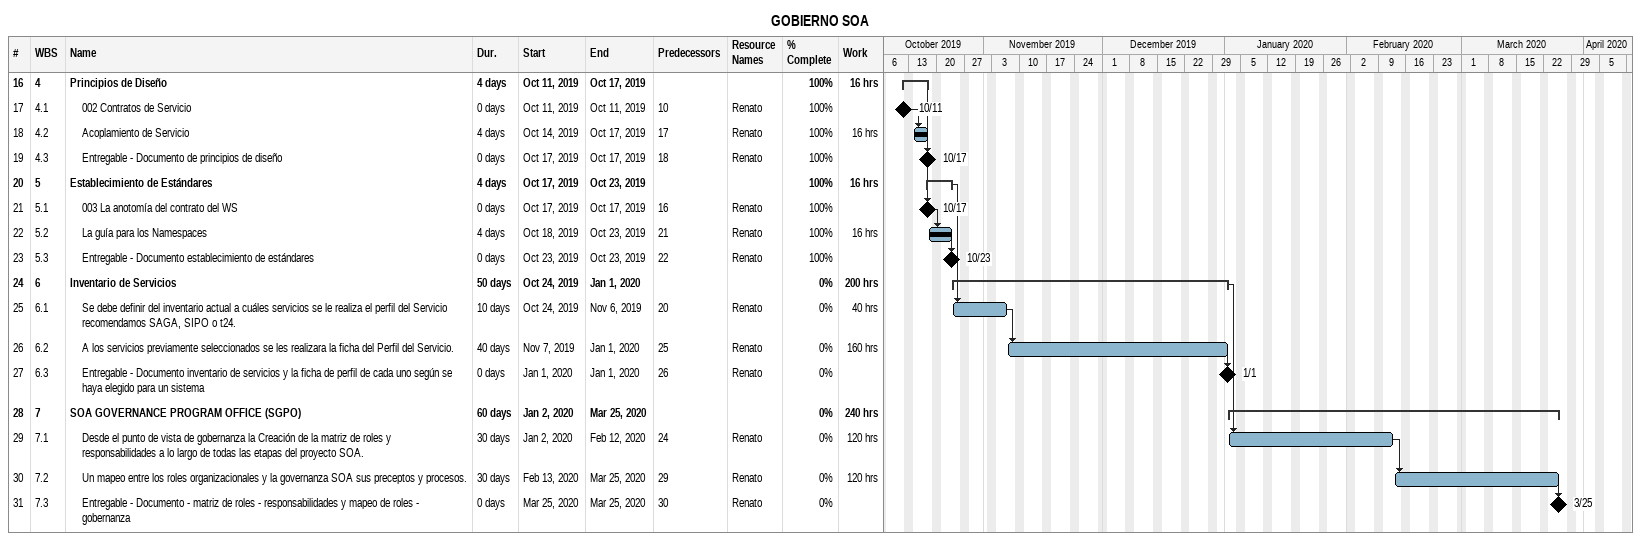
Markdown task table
GOBIERNO SOA

| ID | WBS | Task | Duration | Start | Finish | Predecessors | Resources | % complete | Work (h) |
|---|---|---|---|---|---|---|---|---|---|
| 16 | 4 | **Principios de Diseño** | 4d | 2019-10-11 | 2019-10-17 |  |  | 100 | 16 |
| 17 | 4.1 | 002 Contratos de Servicio | 0d | 2019-10-11 | 2019-10-11 | 10 | Renato | 100 |  |
| 18 | 4.2 | Acoplamiento de Servicio | 4d | 2019-10-14 | 2019-10-17 | 17 | Renato | 100 | 16 |
| 19 | 4.3 | Entregable - Documento de principios de diseño | 0d | 2019-10-17 | 2019-10-17 | 18 | Renato | 100 |  |
| 20 | 5 | **Establecimiento de Estándares** | 4d | 2019-10-17 | 2019-10-23 |  |  | 100 | 16 |
| 21 | 5.1 | 003 La anotomía del contrato del WS | 0d | 2019-10-17 | 2019-10-17 | 16 | Renato | 100 |  |
| 22 | 5.2 | La guía para los Namespaces | 4d | 2019-10-18 | 2019-10-23 | 21 | Renato | 100 | 16 |
| 23 | 5.3 | Entregable - Documento establecimiento de estándares | 0d | 2019-10-23 | 2019-10-23 | 22 | Renato | 100 |  |
| 24 | 6 | **Inventario de Servicios** | 50d | 2019-10-24 | 2020-01-01 |  |  | 0 | 200 |
| 25 | 6.1 | Se debe definir del inventario actual a cuáles servicios se le realiza el perfil del Servicio recomendamos SAGA, SIPO o t24. | 10d | 2019-10-24 | 2019-11-06 | 20 | Renato | 0 | 40 |
| 26 | 6.2 | A los servicios previamente seleccionados se les realizara la ficha del Perfil del Servicio. | 40d | 2019-11-07 | 2020-01-01 | 25 | Renato | 0 | 160 |
| 27 | 6.3 | Entregable - Documento inventario de servicios y la ficha de perfil de cada uno según se haya elegido para un sistema | 0d | 2020-01-01 | 2020-01-01 | 26 | Renato | 0 |  |
| 28 | 7 | **SOA GOVERNANCE PROGRAM OFFICE (SGPO)** | 60d | 2020-01-02 | 2020-03-25 |  |  | 0 | 240 |
| 29 | 7.1 | Desde el punto de vista de gobernanza la Creación de la matriz de roles y responsabilidades a lo largo de todas las etapas del proyecto SOA. | 30d | 2020-01-02 | 2020-02-12 | 24 | Renato | 0 | 120 |
| 30 | 7.2 | Un mapeo entre los roles organizacionales y la governanza SOA sus preceptos y procesos. | 30d | 2020-02-13 | 2020-03-25 | 29 | Renato | 0 | 120 |
| 31 | 7.3 | Entregable - Documento - matriz de roles - responsabilidades y mapeo de roles - gobernanza | 0d | 2020-03-25 | 2020-03-25 | 30 | Renato | 0 |  |
